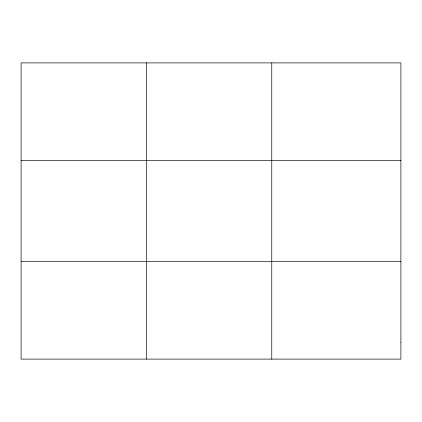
<?xml version="1.0" encoding="UTF-8"?>
<svg xmlns="http://www.w3.org/2000/svg" width="422" height="422" viewBox="0 0 422 422"><rect width="100%" height="100%" fill="white"/><g stroke="black" fill="none" stroke-linecap="round" stroke-linejoin="round"><path stroke-width="0.63" d="M146.434 359.106L146.434 62.894M271.768 359.106L271.768 62.894M21.1 160.645L400.9 160.645M21.1 261.355L400.9 261.355M400.9 342.817L400.9 359.106L21.1 359.106L21.1 62.894L400.9 62.894L400.9 342.817"/></g></svg>
